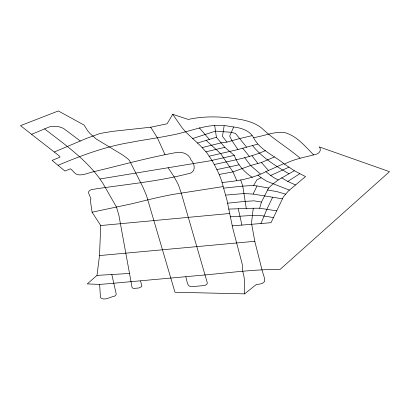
<?xml version="1.0" encoding="UTF-8"?>
<svg xmlns="http://www.w3.org/2000/svg" width="410" height="410" viewBox="0 0 410 410"><rect width="100%" height="100%" fill="white"/><g stroke="black" fill="none" stroke-linecap="round" stroke-linejoin="round"><path stroke-width="0.61" d="M58.117 165.271C81.421 155.487 105.314 146.513 130.365 142.444C143.551 139.815 156.912 138.165 170.078 135.408C190.245 132.097 209.592 121.678 230.507 126.593C239.097 127.448 249.019 129.416 253.554 137.647C259.93 150.188 274.126 155.431 284.463 164.123C293.57 159.224 303.738 157.45 313.624 154.903C317.109 154.534 321.481 152.335 320.102 148.128L319.098 146.841L389.5 171.672L280.061 269.457C254.969 269.232 230.071 272.67 205.128 274.936L106.831 283.858L99.62 284.402L87.279 283.915L97.006 275.392L99.507 255.568L100.737 225.541L92.076 212.216L90.323 200.116L90.964 198.84L88.463 192.731L88.632 191.726L89.339 190.799A5.817 3.357 0 0 1 92.947 189.358C124.404 184.444 156.415 181.809 187.329 173.932C195.816 173.333 195.729 164.835 190.922 159.864C189.128 154.252 183.193 151.966 177.786 152.274C149.563 157.24 121.852 165.01 93.987 171.652C88.565 172.646 83.307 175.654 77.669 174.727C74.446 173.814 73.077 170.56 70.443 168.807L64.944 171.067L52.106 160.392L59.921 157.209L59.85 156.41L20.5 125.639L58.348 110.966L84.055 125.045L87.617 130.718L89.913 133.429L96.242 139L122.739 155.026L127.536 158.547L129.473 160.489L142.813 186.914L146.493 195.524L174.973 292.253L244.642 293.867L256.424 284.407C259.284 284.232 262.918 284.079 264.604 281.373L264.276 277.462L261.964 269.77L254.789 241.3L251.725 224.398M251.32 224.429L253.257 208.229L259.622 208.229L276.714 210.832M224.137 125.89L222.471 136.407L226.966 142.106L239.43 138.621L252.058 135.659M259.622 208.229L261.467 202.048L268.617 188.021L273.214 183.762L278.2 179.97L294.318 170.739L305.506 176.587L288.353 191.019L283.454 196.779L271.015 222.702L232.229 225.864M260.919 223.614L266.9 209.218L272.65 197.236L282.485 198.804M233.644 127.049L229.682 136.105L231.891 140.65L237.979 149.527L257.746 144.11M225.741 195.093L244.063 193.546L253.113 194.073L257.019 185.971L268.617 188.021M223.665 188.144L242.781 186.119L253.636 185.463L256.87 179.887L261.119 177.684L266.597 181.174L289.398 190.137M300.064 158.122C287.958 147.754 274.049 139.672 262.4 128.74C256.88 123.861 249.757 121.504 242.694 119.884C224.823 116.558 206.127 115.482 188.277 119.443L172.712 114.313L167.126 123.774L150.711 127.223L112.478 131.364L100.055 133.455L86.392 138.431L54.325 151.982M281.68 177.843L287.758 181.435L299.684 173.804M288.901 167.193L270.682 175.475L265.885 171.652C252.247 178.704 237.175 181.133 222.015 182.465M265.885 171.652L283.781 163.636M31.683 134.306L49.584 126.823L53.151 126.244L58.287 126.536L63.371 128.299L80.293 140.999M219.191 174.455L232.962 171.882L250.607 165.507L261.416 162.519L274.439 156.963M214.225 164.553C231.445 160.546 249.208 157.973 265.434 150.593M192.567 138.585L215.516 131.123L231.348 132.302L235.56 133.481L246.605 147.185M197.441 143.044L216.413 137.242L224.839 147.344L234.335 155.364C237.615 164.661 244.093 172.005 252.314 177.361M202.109 147.61L221.338 142.808L226.966 142.106M237.979 149.527L209.156 156.205M205.938 151.813L224.839 147.344M211.965 160.382L234.335 155.364M253.554 137.647C263.973 136.135 274.223 131.154 284.899 132.64C296.937 136.033 305.178 146.339 313.624 154.903M216.864 169.612L239.035 164.81M92.076 212.216L132.256 203.678L147.779 199.885A316.684 182.834 0 0 1 172.697 194.448L223.168 186.581L226.94 199.998L232.747 228.185L242.233 264.142L242.766 271.312L244.063 276.914L244.667 282.557L244.642 293.867M44.557 128.878C64.232 144.105 85.167 158.629 99.953 178.986L212.042 160.494C216.649 168.776 221.123 177.253 223.168 186.581M227.56 203.206L245.339 201.356L254.041 200.838L261.467 202.048M100.737 225.541L229.477 213.518M99.507 255.568L254.789 241.3M230.215 216.823L252.232 215.445L262.19 215.762L273.48 217.566M97.006 275.392L129.514 273.46L132.01 287.302L132.84 288.204L133.67 288.435L138.688 288.01L141.599 286.723L141.896 286.021L140.548 281.009M228.672 209.085L253.257 208.229M253.636 185.463L257.019 185.971M272.65 197.236L253.113 194.073M267.412 189.907L277.16 191.68L285.662 194.181M287.758 181.435L295.513 184.966M278.2 179.97L274.182 177.873L270.682 175.475M288.937 173.763C275.745 165.963 262.18 157.686 252.524 145.55M294.318 170.739L284.463 164.123M257.864 175.008L261.119 177.684M260.365 173.953L250.607 165.507L244.626 157.64M206.138 140.384L220.677 153.622L232.962 171.882L236.775 180.487M261.416 162.519L268.55 170.524M199.332 127.792L209.346 139.4M242.787 148.261L249.367 156.435M251.986 155.785L257.905 163.405M172.712 114.313L181.973 127.643L185.622 131.938L200.408 145.745L206.953 152.93L212.042 160.494M99.953 178.986L102.859 183.296L116.496 207.111L118.895 215.322L129.514 273.46M168.12 167.741L174.245 177.053L178.468 184.941L181.235 193.038L207.332 282.941L206.814 284.489L204.703 285.493L191.803 286.703C186.494 286.944 187.267 280.148 185.822 276.781M150.711 127.223L157.384 137.78L164.999 154.662M240.737 179.995L242.781 186.119L246.277 208.5M111.827 274.51L116.23 294.067L115.769 295.318L114.364 296.307C110.054 296.804 105.237 300.832 100.993 298.075L100.445 297.255L99.62 284.402M238.277 208.767L241.926 225.146M214.681 125.434L216.413 137.242"/></g></svg>
